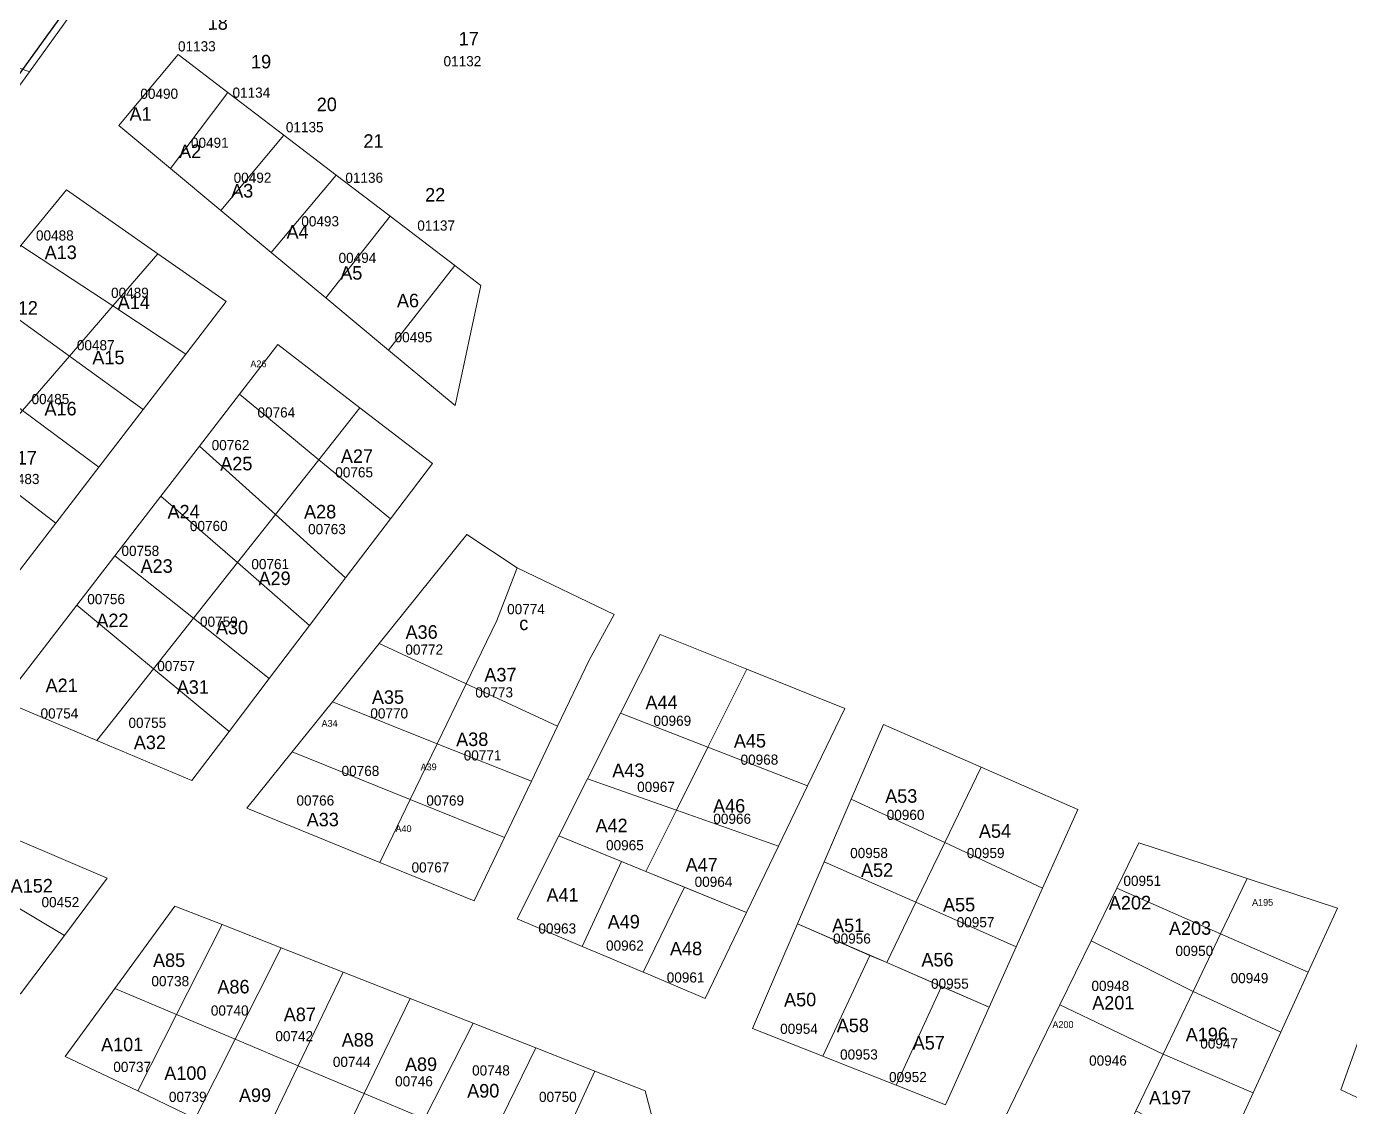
# Model space of a CAD drawing. Header units: metres. Extents: x 245225 to 248406, y 1633796 to 1637634.
# Drawn here: x 246981.7 to 247177.5, y 1634569.6 to 1634729.4 of the extents above; entities that cross this region are included whole.
import ezdxf
from ezdxf.enums import TextEntityAlignment as Align

# ---------------------------------------------------------------- set-up
doc = ezdxf.new("R2010")
doc.units = ezdxf.units.M
doc.header["$MEASUREMENT"] = 0
for name, color, linetype in [('historique_numero_parcelle', 7, 'Continuous'), ('limites_sections', 7, 'Continuous'), ('numero_lot', 7, 'Continuous')]:
    doc.layers.add(name, color=color, linetype=linetype)
doc.layers.add('LIMITES_PARCELLES', color=7, linetype='Continuous', lineweight=0, true_color=0xffffff)
doc.styles.add('Style-FANCY', font='FANCY.shx')
doc.styles.add('Style-WORKING', font='WORKING.shx')

msp = doc.modelspace()

# ---------------------------------------------------------------- linework, layer by layer
at = {"layer": 'limites_parcelles', "flags": 128}
for points in [[(246972.956, 1634726.066), (246982.104, 1634722.731), (246973.179, 1634710.384), (246960.821, 1634715.479), (246966.076, 1634728.575), (246972.956, 1634726.066)], [(247054.252, 1634649.398), (247051.814, 1634643.11), (247051.236, 1634641.619), (247046.703, 1634632.239), (247033.836, 1634638.193), (247041.526, 1634647.765), (247046.791, 1634654.319), (247054.252, 1634649.398)], [(247064.888, 1634635.745), (247060.225, 1634625.983), (247046.703, 1634632.239), (247051.236, 1634641.619), (247051.814, 1634643.11), (247054.252, 1634649.398), (247068.572, 1634642.506), (247064.888, 1634635.745)], [(247158.259, 1634595.298), (247142.897, 1634602.039), (247146.168, 1634608.758), (247155.815, 1634605.577), (247162.159, 1634603.485), (247158.259, 1634595.298)], [(247078.987, 1634602.17), (247072.865, 1634589.616), (247067.044, 1634592.077), (247063.864, 1634593.422), (247069.68, 1634605.985), (247073.259, 1634604.518), (247078.987, 1634602.17)], [(246987.282, 1634595.06), (246980.818, 1634586.42), (246969.715, 1634595.245), (246972.979, 1634599.521), (246975.105, 1634602.307), (246987.282, 1634595.06)], [(247072.865, 1634589.616), (247078.987, 1634602.17), (247088.139, 1634598.419), (247082.033, 1634585.739), (247073.248, 1634589.454), (247072.886, 1634589.607), (247072.865, 1634589.616)], [(247158.259, 1634595.298), (247154.203, 1634586.785), (247148.371, 1634589.662), (247139.097, 1634594.236), (247142.897, 1634602.039), (247158.259, 1634595.298)], [(247171.214, 1634589.614), (247158.259, 1634595.298), (247162.159, 1634603.485), (247166.225, 1634602.144), (247175.537, 1634599.074), (247171.214, 1634589.614)], [(247106.4, 1634592.104), (247099.419, 1634577.191), (247089.018, 1634581.294), (247092.441, 1634589.233), (247095.681, 1634596.75), (247106.4, 1634592.104)], [(247148.371, 1634589.662), (247154.203, 1634586.785), (247149.736, 1634577.479), (247134.485, 1634584.766), (247139.097, 1634594.236), (247148.371, 1634589.662)], [(247171.214, 1634589.614), (247167.167, 1634580.76), (247158.4, 1634584.834), (247154.203, 1634586.785), (247158.259, 1634595.298), (247171.214, 1634589.614)], [(247116.993, 1634587.512), (247110.278, 1634572.908), (247101.765, 1634576.266), (247099.419, 1634577.191), (247106.4, 1634592.104), (247108.89, 1634591.025), (247116.993, 1634587.512)], [(247110.278, 1634572.908), (247116.993, 1634587.512), (247124.048, 1634584.454), (247120.973, 1634577.579), (247117.593, 1634570.022), (247110.278, 1634572.908)], [(247158.4, 1634584.834), (247167.167, 1634580.76), (247163.062, 1634571.778), (247149.736, 1634577.479), (247154.203, 1634586.785), (247158.4, 1634584.834)], [(247145.724, 1634569.122), (247140.875, 1634559.022), (247125.372, 1634566.054), (247130.501, 1634576.586), (247134.485, 1634584.766), (247149.736, 1634577.479), (247145.724, 1634569.122)], [(247078.441, 1634552), (247068.052, 1634556.368), (247058.987, 1634560.179), (247065.717, 1634575.002), (247073.143, 1634572.086), (247078.441, 1634552)]]:
    msp.add_lwpolyline(points, close=True, dxfattribs=at)
at = {"layer": 'limites_parcelles'}
for points in [[(246982.104, 1634722.731), (246972.956, 1634726.066), (246978.856, 1634739.265), (246990.774, 1634734.726)], [(247011.436, 1634719.678), (247002.974, 1634708.45), (246995.356, 1634714.803), (247004.087, 1634725.28)], [(247019.725, 1634713.358), (247010.444, 1634702.221), (247002.974, 1634708.45), (247011.436, 1634719.678)], [(247027.482, 1634707.444), (247017.868, 1634696.031), (247010.444, 1634702.221), (247019.725, 1634713.358)], [(247035.453, 1634701.366), (247025.942, 1634689.298), (247017.868, 1634696.031), (247027.482, 1634707.444)], [(247001.127, 1634695.82), (246994.447, 1634688.101), (246980.853, 1634697.023), (246987.577, 1634705.278)], [(247045.01, 1634694.08), (247035.193, 1634681.584), (247025.942, 1634689.298), (247035.453, 1634701.366)], [(246994.447, 1634688.101), (246988.021, 1634680.676), (246975.134, 1634690.001), (246980.853, 1634697.023)], [(247005.26, 1634681.003), (246994.447, 1634688.101), (247001.127, 1634695.82), (247011.231, 1634688.768)], [(247035.193, 1634681.584), (247045.01, 1634694.08), (247048.855, 1634691.149), (247045.045, 1634673.369)], [(246988.021, 1634680.676), (246981.074, 1634672.647), (246968.545, 1634681.912), (246975.134, 1634690.001)], [(247005.26, 1634681.003), (246998.935, 1634672.779), (246988.021, 1634680.676), (246994.447, 1634688.101)], [(247030.979, 1634673.069), (247024.896, 1634665.372), (247013.176, 1634675.058), (247018.851, 1634682.418)], [(246998.935, 1634672.779), (246992.395, 1634664.275), (246981.074, 1634672.647), (246988.021, 1634680.676)], [(247024.896, 1634665.372), (247018.486, 1634657.262), (247007.258, 1634667.383), (247013.176, 1634675.058)], [(246992.395, 1634664.275), (246986.016, 1634655.98), (246974.399, 1634664.933), (246981.074, 1634672.647)], [(247035.496, 1634656.612), (247024.896, 1634665.372), (247030.979, 1634673.069), (247041.711, 1634664.796)], [(247018.486, 1634657.262), (247012.873, 1634650.161), (247001.558, 1634659.991), (247007.258, 1634667.383)], [(246986.016, 1634655.98), (246979.819, 1634647.921), (246967.911, 1634657.436), (246974.399, 1634664.933)], [(247035.496, 1634656.612), (247028.877, 1634647.895), (247018.486, 1634657.262), (247024.896, 1634665.372)], [(247012.873, 1634650.161), (247006.365, 1634641.927), (246994.735, 1634651.142), (247001.558, 1634659.991)], [(247028.877, 1634647.895), (247023.552, 1634640.883), (247012.873, 1634650.161), (247018.486, 1634657.262)], [(247006.365, 1634641.927), (247000.466, 1634634.463), (246989.13, 1634643.873), (246994.735, 1634651.142)], [(247023.552, 1634640.883), (247017.591, 1634633.031), (247006.365, 1634641.927), (247012.873, 1634650.161)], [(247000.466, 1634634.463), (246992.097, 1634623.874), (246978.211, 1634629.713), (246989.13, 1634643.873)], [(247017.591, 1634633.031), (247011.636, 1634625.189), (247000.466, 1634634.463), (247006.365, 1634641.927)], [(247088.191, 1634634.41), (247082.438, 1634622.893), (247069.522, 1634627.912), (247075.366, 1634639.555)], [(247046.703, 1634632.239), (247042.43, 1634623.398), (247026.931, 1634629.598), (247033.836, 1634638.193)], [(247011.636, 1634625.189), (247006.151, 1634617.965), (246992.097, 1634623.874), (247000.466, 1634634.463)], [(247097.166, 1634617.168), (247082.438, 1634622.893), (247088.191, 1634634.41), (247102.671, 1634628.601)], [(247060.225, 1634625.983), (247056.334, 1634617.837), (247042.43, 1634623.398), (247046.703, 1634632.239)], [(247042.43, 1634623.398), (247038.435, 1634615.13), (247020.97, 1634622.176), (247026.931, 1634629.598)], [(247082.438, 1634622.893), (247077.788, 1634613.584), (247064.657, 1634618.218), (247069.522, 1634627.912)], [(247122.836, 1634619.913), (247117.464, 1634608.785), (247103.643, 1634615.217), (247108.386, 1634626.22)], [(247056.334, 1634617.837), (247052.358, 1634609.513), (247038.435, 1634615.13), (247042.43, 1634623.398)], [(247038.435, 1634615.13), (247033.953, 1634605.855), (247014.281, 1634613.85), (247020.97, 1634622.176)], [(247097.166, 1634617.168), (247092.876, 1634608.259), (247077.788, 1634613.584), (247082.438, 1634622.893)], [(247131.921, 1634602.057), (247117.464, 1634608.785), (247122.836, 1634619.913), (247137.12, 1634613.679)], [(247077.788, 1634613.584), (247073.259, 1634604.518), (247060.422, 1634609.779), (247064.657, 1634618.218)], [(247052.358, 1634609.513), (247047.902, 1634600.185), (247033.953, 1634605.855), (247038.435, 1634615.13)], [(247092.876, 1634608.259), (247088.139, 1634598.419), (247073.259, 1634604.518), (247077.788, 1634613.584)], [(247117.464, 1634608.785), (247113.196, 1634599.945), (247099.644, 1634605.941), (247103.643, 1634615.217)], [(247069.68, 1634605.985), (247063.864, 1634593.422), (247054.252, 1634597.486), (247060.422, 1634609.779)], [(246987.282, 1634595.06), (246975.105, 1634602.307), (246980.351, 1634609.18), (246993.609, 1634603.519)], [(247131.921, 1634602.057), (247128.04, 1634593.379), (247113.196, 1634599.945), (247117.464, 1634608.785)], [(247113.196, 1634599.945), (247108.89, 1634591.025), (247095.681, 1634596.75), (247099.644, 1634605.941)], [(247128.04, 1634593.379), (247124.048, 1634584.454), (247108.89, 1634591.025), (247113.196, 1634599.945)], [(247010.605, 1634596.645), (247003.865, 1634583.354), (246994.726, 1634587.197), (247003.611, 1634599.391)], [(247019.323, 1634593.221), (247012.524, 1634579.714), (247003.865, 1634583.354), (247010.605, 1634596.645)], [(247028.516, 1634589.611), (247021.873, 1634575.783), (247012.524, 1634579.714), (247019.323, 1634593.221)], [(247038.437, 1634585.715), (247031.609, 1634571.69), (247021.873, 1634575.783), (247028.516, 1634589.611)], [(247003.865, 1634583.354), (246998.136, 1634572.057), (246987.418, 1634577.166), (246994.726, 1634587.197)], [(247047.755, 1634582.056), (247040.522, 1634567.943), (247031.609, 1634571.69), (247038.437, 1634585.715)], [(247012.524, 1634579.714), (247006.632, 1634568.007), (246998.136, 1634572.057), (247003.865, 1634583.354)], [(247191.983, 1634577.65), (247187.627, 1634566.787), (247176.014, 1634572.245), (247180.061, 1634583.531)], [(247056.984, 1634578.432), (247049.948, 1634563.98), (247040.522, 1634567.943), (247047.755, 1634582.056)], [(247021.873, 1634575.783), (247015.993, 1634563.545), (247006.632, 1634568.007), (247012.524, 1634579.714)], [(247065.717, 1634575.002), (247058.987, 1634560.179), (247049.948, 1634563.98), (247056.984, 1634578.432)], [(247163.062, 1634571.778), (247158.763, 1634562.372), (247145.724, 1634569.122), (247149.736, 1634577.479)], [(247031.609, 1634571.69), (247025.449, 1634559.037), (247015.993, 1634563.545), (247021.873, 1634575.783)], [(247040.522, 1634567.943), (247033.895, 1634555.011), (247025.449, 1634559.037), (247031.609, 1634571.69)]]:
    msp.add_3dface(points, dxfattribs=at)
at = {"layer": 'limites_sections'}
msp.add_line((246848.547, 1634540.21), (247071.802, 1634848.166), dxfattribs=at)

# ---------------------------------------------------------------- texts
at = {"layer": 'historique_numero_parcelle', "style": 'Style-FANCY'}
for s, p in [('01133', (247006.874763, 1634726.489279)), ('01132', (247046.139763, 1634724.287279)), ('00490', (247001.309184, 1634719.480259)), ('01134', (247014.934927, 1634719.642426)), ('01135', (247022.822763, 1634714.534279)), ('00491', (247008.791008, 1634712.235856)), ('00492', (247015.105184, 1634707.061259)), ('01136', (247031.620763, 1634707.058279)), ('00493', (247025.107184, 1634700.622259)), ('01137', (247042.259763, 1634699.993279)), ('00488', (246985.875184, 1634698.531259)), ('00494', (247030.618348, 1634695.217407)), ('00489', (246996.977184, 1634690.055259)), ('00495', (247038.902184, 1634683.488259)), ('00487', (246991.919184, 1634682.301259)), ('00485', (246985.218184, 1634674.350259)), ('00764', (247018.629184, 1634672.366259)), ('00762', (247011.853019, 1634667.53711)), ('00483', (246980.816184, 1634662.522259)), ('00765', (247030.133019, 1634663.51211)), ('00760', (247008.634019, 1634655.57811)), ('00763', (247026.109019, 1634655.11811)), ('00758', (246998.517019, 1634651.89811)), ('00761', (247017.724843, 1634649.943708)), ('00756', (246993.459019, 1634644.76911)), ('00774', (247055.544184, 1634643.288259)), ('00759', (247010.129019, 1634641.43411)), ('00772', (247040.490019, 1634637.30911)), ('00757', (247003.806019, 1634634.87911)), ('00773', (247050.837019, 1634630.98411)), ('00754', (246986.554184, 1634627.865259)), ('00755', (246999.552019, 1634626.48511)), ('00770', (247035.317019, 1634627.87911)), ('00969', (247077.180019, 1634626.78411)), ('00771', (247049.121843, 1634621.669708)), ('00968', (247090.056019, 1634621.03411)), ('00768', (247031.063019, 1634619.37011)), ('00967', (247074.766019, 1634617.00911)), ('00766', (247024.395019, 1634615.00011)), ('00769', (247043.594019, 1634615.00011)), ('00960', (247111.670019, 1634612.87011)), ('00966', (247086.032019, 1634612.29511)), ('00965', (247070.167019, 1634608.38511)), ('00958', (247106.266019, 1634607.23511)), ('00959', (247123.511019, 1634607.23511)), ('00767', (247041.410019, 1634605.11111)), ('00964', (247083.266184, 1634602.980259)), ('00951', (247146.670843, 1634603.116708)), ('00452', (246986.695184, 1634599.974259)), ('00963', (247060.165019, 1634596.08111)), ('00957', (247122.016019, 1634597.00111)), ('00962', (247070.167019, 1634593.55111)), ('00956', (247103.737019, 1634594.58611)), ('00950', (247154.365019, 1634592.76811)), ('00738', (247002.943019, 1634588.29311)), ('00961', (247079.143843, 1634588.836708)), ('00955', (247118.223019, 1634587.91611)), ('00948', (247141.942184, 1634587.593259)), ('00949', (247162.520184, 1634588.743259)), ('00740', (247011.731184, 1634583.952259)), ('00742', (247021.273184, 1634580.158259)), ('00954', (247095.913184, 1634581.247259)), ('00953', (247104.772019, 1634577.45211)), ('00947', (247158.037184, 1634579.084259)), ('00737', (246997.310019, 1634575.61611)), ('00744', (247029.774348, 1634576.363407)), ('00946', (247141.597184, 1634576.554259)), ('00748', (247050.360184, 1634575.098259)), ('00952', (247112.015019, 1634574.11711)), ('00746', (247038.978184, 1634573.488259)), ('00739', (247005.530019, 1634571.18811)), ('00750', (247060.253019, 1634571.18811))]:
    msp.add_text(s, height=1.499994, rotation=0.1323, dxfattribs=at).set_placement(p, align=Align.MIDDLE_CENTER)
at = {"layer": 'numero_lot', "linetype": 'Continuous'}
for s, height, style, p in [('18', 1.999992, 'Style-WORKING', (247008.48579, 1634728.921029)), ('17', 1.999992, 'Style-WORKING', (247045.60579, 1634726.604029)), ('19', 1.999992, 'Style-WORKING', (247014.89479, 1634723.207029)), ('A1', 1.999992, 'Style-WORKING', (246996.92679, 1634715.474029)), ('20', 1.999992, 'Style-WORKING', (247024.60879, 1634716.892029)), ('21', 1.999992, 'Style-WORKING', (247031.51779, 1634711.479029)), ('A2', 1.999992, 'Style-WORKING', (247004.25079, 1634709.954029)), ('A3', 1.999992, 'Style-WORKING', (247011.95179, 1634704.120029)), ('22', 1.999992, 'Style-WORKING', (247040.63679, 1634703.535029)), ('A4', 1.999992, 'Style-WORKING', (247020.13679, 1634698.046029)), ('A13', 1.999992, 'Style-WORKING', (246984.37179, 1634695.006029)), ('A5', 1.999992, 'Style-WORKING', (247028.07979, 1634691.971029)), ('A6', 1.999992, 'Style-WORKING', (247036.45779, 1634687.890029)), ('A12', 1.999992, 'Style-WORKING', (246978.62079, 1634686.782029)), ('A14', 1.999992, 'Style-WORKING', (246995.17879, 1634687.622029)), ('A15', 1.999992, 'Style-WORKING', (246991.42179, 1634679.458029)), ('A26', 0.999996, 'Style-FANCY', (247014.79279, 1634679.036029)), ('A16', 1.999992, 'Style-WORKING', (246984.34179, 1634671.892029)), ('A17', 1.999992, 'Style-WORKING', (246978.46879, 1634664.629029)), ('A27', 1.999992, 'Style-WORKING', (247028.17779, 1634664.883029)), ('A25', 1.999992, 'Style-WORKING', (247010.33679, 1634663.769029)), ('A24', 1.999992, 'Style-WORKING', (247002.54479, 1634656.672029)), ('A28', 1.999992, 'Style-WORKING', (247022.72679, 1634656.670029)), ('A23', 1.999992, 'Style-WORKING', (246998.55679, 1634648.625029)), ('A29', 1.999992, 'Style-WORKING', (247015.99679, 1634646.810029)), ('A22', 1.999992, 'Style-WORKING', (246992.02079, 1634640.600029)), ('A30', 1.999992, 'Style-WORKING', (247009.69279, 1634639.547029)), ('A36', 1.999992, 'Style-WORKING', (247037.73479, 1634638.876029)), ('c', 1.999992, 'Style-WORKING', (247054.55479, 1634640.178029)), ('A21', 1.999992, 'Style-WORKING', (246984.50979, 1634630.992029)), ('A37', 1.999992, 'Style-WORKING', (247049.39179, 1634632.574029)), ('A31', 1.999992, 'Style-WORKING', (247003.90179, 1634630.746029)), ('A35', 1.998996, 'Style-WORKING', (247032.76179, 1634629.260029)), ('A44', 1.999992, 'Style-WORKING', (247073.21179, 1634628.481029)), ('A34', 0.999996, 'Style-FANCY', (247025.31779, 1634625.886029)), ('A32', 1.999992, 'Style-WORKING', (246997.55679, 1634622.564029)), ('A38', 1.999992, 'Style-WORKING', (247045.22179, 1634623.024029)), ('A45', 1.998996, 'Style-WORKING', (247086.27879, 1634622.792029)), ('A39', 0.999996, 'Style-FANCY', (247039.96079, 1634619.452029)), ('A43', 1.999992, 'Style-WORKING', (247068.30779, 1634618.430029)), ('A53', 1.999992, 'Style-WORKING', (247108.65579, 1634614.629029)), ('A46', 1.998996, 'Style-WORKING', (247083.20879, 1634613.176029)), ('A33', 1.999992, 'Style-WORKING', (247023.11479, 1634611.160029)), ('A42', 1.998996, 'Style-WORKING', (247065.82679, 1634610.274029)), ('A40', 0.999996, 'Style-FANCY', (247036.24979, 1634610.318029)), ('A54', 1.999992, 'Style-WORKING', (247122.51579, 1634609.463029)), ('A47', 1.998996, 'Style-WORKING', (247079.14679, 1634604.467029)), ('A52', 1.998996, 'Style-WORKING', (247105.07979, 1634603.681029)), ('A152', 1.999992, 'Style-WORKING', (246979.34779, 1634601.352029)), ('A41', 1.998996, 'Style-WORKING', (247058.57779, 1634600.021029)), ('A55', 1.999992, 'Style-WORKING', (247117.20879, 1634598.578029)), ('A202', 1.999992, 'Style-WORKING', (247141.73379, 1634598.859029)), ('A195', 0.999996, 'Style-FANCY', (247162.90379, 1634599.416029)), ('A49', 1.998996, 'Style-WORKING', (247067.62779, 1634596.052029)), ('A51', 1.998996, 'Style-WORKING', (247100.80579, 1634595.517029)), ('A203', 1.999992, 'Style-WORKING', (247150.61279, 1634595.100029)), ('A48', 1.999992, 'Style-WORKING', (247076.83179, 1634592.085029)), ('A85', 1.999992, 'Style-WORKING', (247000.39479, 1634590.368029)), ('A56', 1.999992, 'Style-WORKING', (247114.01679, 1634590.441029)), ('A86', 1.999992, 'Style-WORKING', (247009.91279, 1634586.446029)), ('A50', 1.998996, 'Style-WORKING', (247093.70779, 1634584.541029)), ('A201', 1.999992, 'Style-WORKING', (247139.26979, 1634584.066029)), ('A87', 1.999992, 'Style-WORKING', (247019.72479, 1634582.356029)), ('A58', 1.998996, 'Style-WORKING', (247101.49679, 1634580.731029)), ('A200', 0.999996, 'Style-FANCY', (247133.38279, 1634581.357029)), ('A88', 1.999992, 'Style-WORKING', (247028.29279, 1634578.594029)), ('A57', 1.998996, 'Style-WORKING', (247112.72679, 1634578.156029)), ('A196', 1.999992, 'Style-WORKING', (247153.09579, 1634579.380029)), ('A101', 1.999992, 'Style-WORKING', (246992.71179, 1634577.900029)), ('A89', 1.999992, 'Style-WORKING', (247037.64579, 1634574.983029)), ('A100', 1.999992, 'Style-WORKING', (247002.05879, 1634573.664029)), ('A99', 1.999992, 'Style-WORKING', (247013.10379, 1634570.411029)), ('A90', 1.999992, 'Style-WORKING', (247046.84479, 1634571.064029)), ('A197', 1.998996, 'Style-WORKING', (247147.66479, 1634570.062029))]:
    msp.add_text(s, height=height, rotation=0.512242, dxfattribs=dict(at, style=style)).set_placement(p)

doc.saveas('drawing.dxf')
